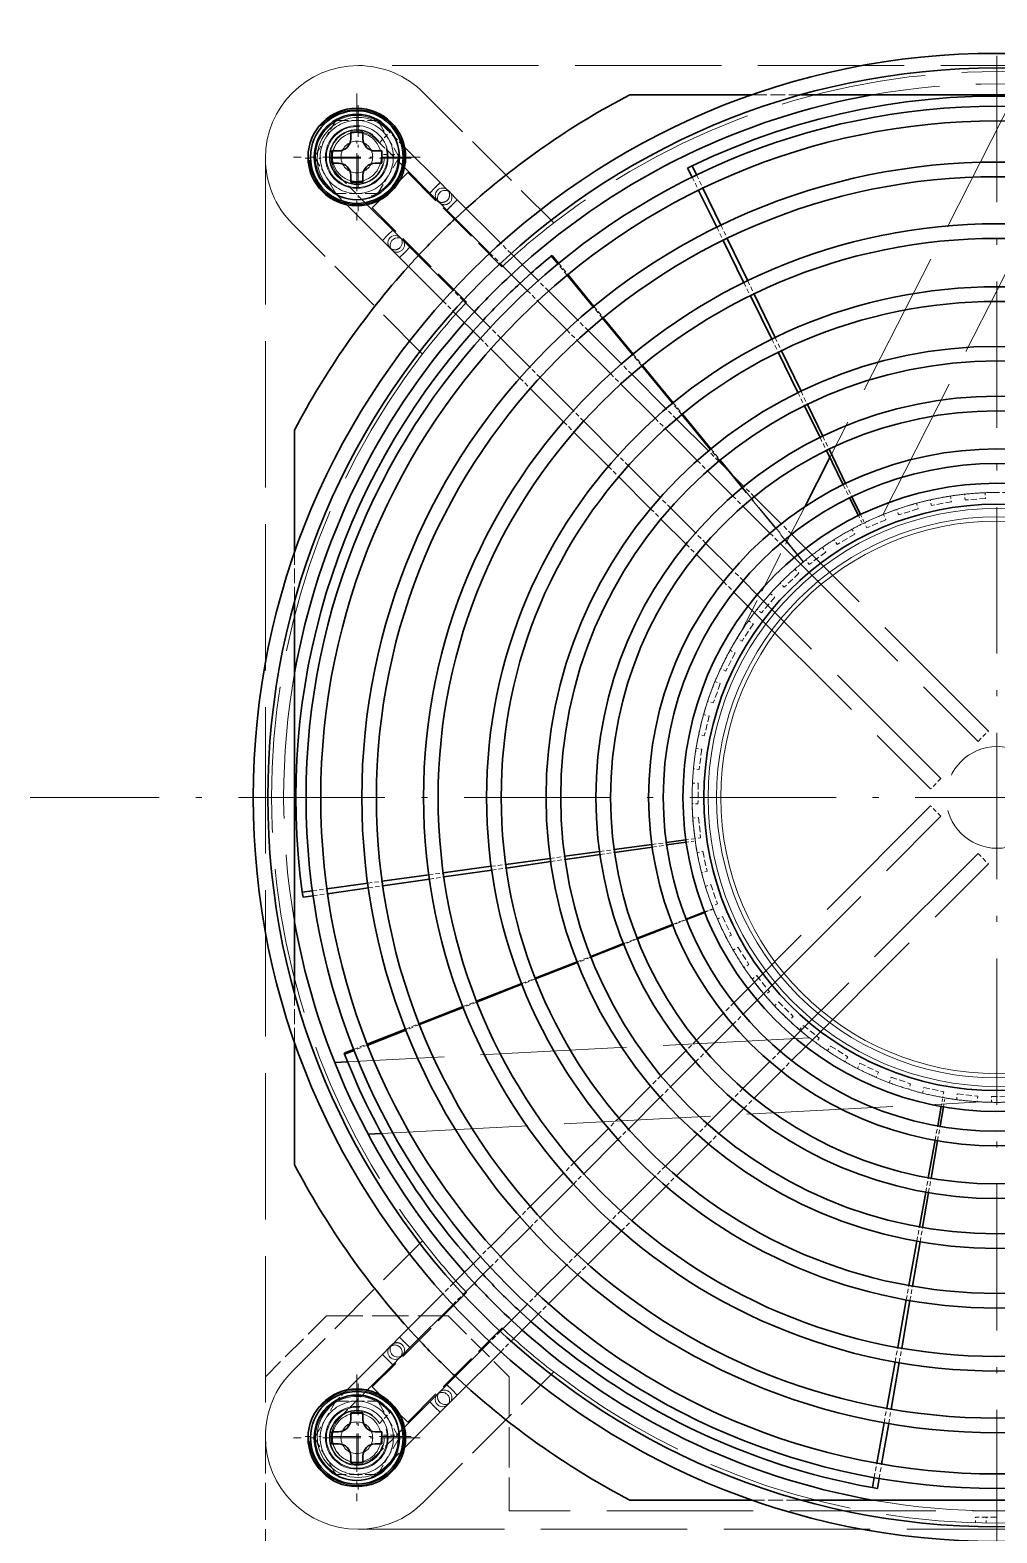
# Model space of a CAD drawing. Extents: x 23 to 587, y 4 to 413.
# Drawn here: x 102.8 to 142.4, y 178 to 239.6 of the extents above; entities that cross this region are included whole.
import ezdxf

# ---------------------------------------------------------------- set-up
doc = ezdxf.new("R2010")
doc.units = 0
doc.linetypes.add('DASHDOT', pattern=[18.5, 12, -3, 0.5, -3])
doc.linetypes.add('DASHED', pattern=[15, 12, -3])
doc.layers.get('0').update_dxf_attribs({"lineweight": 13})

# ---------------------------------------------------------------- blocks, each defined once
blk = doc.blocks.new('BLOCK345')
at = {"color": 7, "linetype": 'DASHDOT', "lineweight": 13}
for p, q in [((74.39, 232.7), (74.39, 74.1)), ((153.69, 153.4), (-4.91, 153.4))]:
    blk.add_line(p, q, dxfattribs=at)
blk = doc.blocks.new('BLOCK347')
at = {"color": 7, "linetype": 'DASHDOT', "lineweight": 13, "ltscale": 0.26}
for p, q in [((21.89, 106.1), (21.89, 95.7)), ((27.09, 100.9), (16.69, 100.9))]:
    blk.add_line(p, q, dxfattribs=at)
blk = doc.blocks.new('BLOCK349')
at = {"color": 7, "linetype": 'DASHDOT', "lineweight": 13, "ltscale": 0.26}
for p, q in [((21.89, 211.1), (21.89, 200.7)), ((27.09, 205.9), (16.69, 205.9))]:
    blk.add_line(p, q, dxfattribs=at)
blk = doc.blocks.new('BLOCK356')
at = {"color": 7, "linetype": 'DASHDOT', "lineweight": 13, "ltscale": 0.21775}
for p, q in [((21.99, 210.16), (21.99, 201.45)), ((26.35, 205.8), (17.64, 205.8))]:
    blk.add_line(p, q, dxfattribs=at)
blk = doc.blocks.new('BLOCK357')
at = {"color": 7, "linetype": 'DASHDOT', "lineweight": 13, "ltscale": 0.21775}
for p, q in [((21.99, 105.36), (21.99, 96.65)), ((26.35, 101), (17.64, 101))]:
    blk.add_line(p, q, dxfattribs=at)
blk = doc.blocks.new('BLOCK372')
at = {"color": 7, "linetype": 'DASHED', "lineweight": 13}
for p, q in [((126.79, 213.4), (21.99, 213.4)), ((75.77, 210.88), (60.68, 181.27)), ((65.03, 176.58), (82.24, 210.36)), ((14.39, 205.8), (14.39, 101)), ((73.69, 158.84), (58.71, 173.82)), ((57.77, 173.06), (72.84, 157.99)), ((53.97, 169.08), (68.95, 154.1)), ((69.8, 154.95), (54.73, 170.02)), ((68.95, 152.7), (53.97, 137.72)), ((54.73, 136.78), (69.8, 151.85)), ((72.84, 148.81), (57.77, 133.74)), ((58.71, 132.98), (73.69, 147.96)), ((59, 133.7), (21.13, 131.72)), ((23.92, 125.86), (73.11, 128.43)), ((114.39, 94.9), (34.39, 94.9)), ((21.99, 93.4), (126.79, 93.4))]:
    blk.add_line(p, q, dxfattribs=at)
at = {"color": 7, "linetype": 'DASHED', "lineweight": 13, "ltscale": 0.377304}
for p, q in [((27.36, 211.17), (38.04, 200.5)), ((27.29, 189.75), (16.62, 200.43)), ((27.29, 117.05), (16.62, 106.37)), ((27.36, 95.63), (38.04, 106.3))]:
    blk.add_line(p, q, dxfattribs=at)
at = {"color": 7, "lineweight": 35, "ltscale": 0.250989}
for p, q in [((44.27, 211), (54.31, 211)), ((16.79, 173.48), (16.79, 183.52))]:
    blk.add_line(p, q, dxfattribs=at)
at = {"color": 7, "linetype": 'DASHED', "lineweight": 13, "ltscale": 0.100244}
for p, q in [((54.31, 211), (58.32, 211)), ((16.79, 169.47), (16.79, 173.48)), ((16.79, 133.32), (16.79, 137.33)), ((58.32, 95.8), (54.31, 95.8))]:
    blk.add_line(p, q, dxfattribs=at)
at = {"color": 7, "lineweight": 35}
for p, q in [((58.32, 211), (90.46, 211)), ((16.79, 137.33), (16.79, 169.47)), ((90.46, 95.8), (58.32, 95.8))]:
    blk.add_line(p, q, dxfattribs=at)
at = {"color": 7, "linetype": 'DASHED', "lineweight": 13, "ltscale": 0.086603}
for p, q in [((18.43, 205.9), (20.16, 208.9)), ((20.16, 208.9), (23.62, 208.9)), ((23.62, 208.9), (25.35, 205.9)), ((20.16, 202.9), (18.43, 205.9)), ((25.35, 205.9), (23.62, 202.9)), ((23.62, 202.9), (20.16, 202.9)), ((18.43, 100.9), (20.16, 103.9)), ((20.16, 103.9), (23.62, 103.9)), ((23.62, 103.9), (25.35, 100.9)), ((20.16, 97.9), (18.43, 100.9)), ((25.35, 100.9), (23.62, 97.9)), ((23.62, 97.9), (20.16, 97.9))]:
    blk.add_line(p, q, dxfattribs=at)
at = {"color": 7, "lineweight": 35, "ltscale": 0.01375}
for p, q in [((21.39, 207.95), (21.39, 207.4)), ((22.39, 207.95), (22.39, 207.4)), ((20.39, 206.4), (19.84, 206.4)), ((23.94, 206.4), (23.39, 206.4)), ((20.39, 205.4), (19.84, 205.4)), ((23.94, 205.4), (23.39, 205.4)), ((21.39, 204.4), (21.39, 203.85)), ((22.39, 204.4), (22.39, 203.85)), ((21.39, 102.95), (21.39, 102.4)), ((22.39, 102.95), (22.39, 102.4)), ((20.39, 101.4), (19.84, 101.4)), ((23.94, 101.4), (23.39, 101.4)), ((20.39, 100.4), (19.84, 100.4)), ((23.94, 100.4), (23.39, 100.4)), ((21.39, 99.4), (21.39, 98.85)), ((22.39, 99.4), (22.39, 98.85))]:
    blk.add_line(p, q, dxfattribs=at)
at = {"color": 7, "lineweight": 35, "ltscale": 0.025}
for p, q in [((22.39, 207.95), (21.39, 207.95)), ((19.84, 206.4), (19.84, 205.4)), ((23.94, 206.4), (23.94, 205.4)), ((22.39, 203.85), (21.39, 203.85)), ((22.39, 102.95), (21.39, 102.95)), ((19.84, 101.4), (19.84, 100.4)), ((23.94, 101.4), (23.94, 100.4)), ((22.39, 98.85), (21.39, 98.85))]:
    blk.add_line(p, q, dxfattribs=at)
at = {"color": 7, "linetype": 'DASHED', "lineweight": 13, "ltscale": 0.080791}
for p, q in [((23.51, 207.32), (25.8, 205.04)), ((22.75, 201.99), (20.47, 204.28)), ((20.47, 102.52), (22.75, 104.81)), ((25.8, 101.76), (23.51, 99.48))]:
    blk.add_line(p, q, dxfattribs=at)
at = {"color": 7, "linetype": 'DASHED', "lineweight": 13, "ltscale": 0.030592}
for p, q in [((23.75, 207.07), (24.6, 207.96)), ((23.75, 102.07), (24.6, 102.96))]:
    blk.add_line(p, q, dxfattribs=at)
at = {"color": 7, "linetype": 'DASHED', "lineweight": 13, "ltscale": 0.051108}
for p, q in [((25.8, 206.72), (24.36, 208.17)), ((19.62, 203.43), (21.07, 201.99)), ((21.07, 104.81), (19.62, 103.37)), ((24.36, 98.63), (25.8, 100.08))]:
    blk.add_line(p, q, dxfattribs=at)
at = {"color": 7, "linetype": 'DASHED', "lineweight": 13, "ltscale": 0.030093}
for p, q in [((24.08, 206.12), (25.28, 206.12)), ((24.08, 101.12), (25.28, 101.12))]:
    blk.add_line(p, q, dxfattribs=at)
at = {"color": 7, "lineweight": 35, "ltscale": 0.103372}
for p, q in [((28.73, 203.8), (25.8, 206.72)), ((21.07, 201.99), (23.99, 199.06)), ((23.99, 107.74), (21.07, 104.81)), ((25.8, 100.08), (28.73, 103))]:
    blk.add_line(p, q, dxfattribs=at)
at = {"color": 7, "linetype": 'DASHED', "lineweight": 13, "ltscale": 0.102547}
for p, q in [((23.16, 201.73), (26.06, 204.63)), ((23.16, 105.07), (26.06, 102.17))]:
    blk.add_line(p, q, dxfattribs=at)
at = {"color": 7, "lineweight": 35, "ltscale": 0.07369}
for p, q in [((25.8, 205.04), (27.88, 202.95)), ((24.84, 199.91), (22.75, 201.99)), ((22.75, 104.81), (24.84, 106.89)), ((27.88, 103.85), (25.8, 101.76))]:
    blk.add_line(p, q, dxfattribs=at)
at = {"color": 7, "linetype": 'DASHED', "lineweight": 13, "ltscale": 0.273504}
for p, q in [((26.06, 204.63), (33.79, 196.9)), ((30.89, 194), (23.16, 201.73)), ((30.89, 112.8), (23.16, 105.07)), ((26.06, 102.17), (33.79, 109.9))]:
    blk.add_line(p, q, dxfattribs=at)
at = {"color": 7, "lineweight": 35, "ltscale": 0.010543}
for p, q in [((49.4, 205.18), (49.02, 205)), ((17.42, 145.63), (17.48, 145.21)), ((64.17, 96.82), (64.59, 96.74))]:
    blk.add_line(p, q, dxfattribs=at)
at = {"color": 7, "lineweight": 35, "ltscale": 0.020896}
for p, q in [((49.02, 205), (49.39, 204.25)), ((49.4, 205.18), (49.76, 204.43)), ((17.42, 145.63), (18.25, 145.75)), ((17.48, 145.21), (18.3, 145.33)), ((20.85, 132.44), (21.63, 132.74)), ((21.66, 132.66), (20.88, 132.35)), ((64.17, 96.82), (64.32, 97.64)), ((64.59, 96.74), (64.73, 97.57))]:
    blk.add_line(p, q, dxfattribs=at)
at = {"color": 7, "lineweight": 13, "ltscale": 0.015}
for p, q in [((27.88, 202.95), (28.3, 203.38)), ((28.3, 203.38), (28.73, 203.8)), ((29.71, 201.97), (30.13, 202.4)), ((29.28, 201.55), (29.71, 201.97)), ((24.84, 199.91), (24.41, 199.49)), ((24.41, 199.49), (23.99, 199.06)), ((26.24, 198.51), (25.82, 198.08)), ((25.82, 198.08), (25.39, 197.66)), ((25.82, 108.72), (25.39, 109.14)), ((26.24, 108.29), (25.82, 108.72)), ((24.41, 107.31), (23.99, 107.74)), ((24.84, 106.89), (24.41, 107.31)), ((29.28, 105.25), (29.71, 104.83)), ((29.71, 104.83), (30.13, 104.4)), ((27.88, 103.85), (28.3, 103.42)), ((28.3, 103.42), (28.73, 103))]:
    blk.add_line(p, q, dxfattribs=at)
at = {"color": 7, "linetype": 'DASHED', "lineweight": 13, "ltscale": 0.015}
for p, q in [((27.88, 202.95), (28.3, 203.38)), ((28.3, 203.38), (28.73, 203.8)), ((29.71, 201.97), (30.13, 202.4)), ((29.28, 201.55), (29.71, 201.97)), ((24.84, 199.91), (24.41, 199.49)), ((24.41, 199.49), (23.99, 199.06)), ((26.24, 198.51), (25.82, 198.08)), ((25.82, 198.08), (25.39, 197.66)), ((25.82, 108.72), (25.39, 109.14)), ((26.24, 108.29), (25.82, 108.72)), ((24.41, 107.31), (23.99, 107.74)), ((24.84, 106.89), (24.41, 107.31)), ((29.28, 105.25), (29.71, 104.83)), ((29.71, 104.83), (30.13, 104.4)), ((27.88, 103.85), (28.3, 103.42)), ((28.3, 103.42), (28.73, 103))]:
    blk.add_line(p, q, dxfattribs=at)
at = {"color": 7, "lineweight": 35, "ltscale": 0.021505}
for p, q in [((28.73, 203.8), (29.34, 203.19)), ((28.67, 202.16), (29.28, 201.55)), ((25.45, 199.3), (24.84, 199.91)), ((25.39, 197.66), (24.78, 198.27))]:
    blk.add_line(p, q, dxfattribs=at)
at = {"color": 7, "linetype": 'DASHED', "lineweight": 13, "ltscale": 0.03}
for p, q in [((49.39, 204.25), (49.92, 203.17)), ((49.76, 204.43), (50.28, 203.35)), ((51.41, 200.14), (51.94, 199.06)), ((51.75, 200.31), (52.27, 199.23)), ((39.13, 196.21), (38.37, 197.14)), ((38.44, 197.2), (39.2, 196.27)), ((53.64, 195.6), (54.17, 194.53)), ((53.95, 195.75), (54.47, 194.67)), ((42.04, 192.68), (41.28, 193.61)), ((41.34, 193.66), (42.1, 192.73)), ((56.19, 191.1), (56.72, 190.02)), ((44.55, 189.75), (45.31, 188.82)), ((55.92, 190.97), (56.45, 189.89)), ((45.26, 188.78), (44.49, 189.7)), ((58.07, 186.59), (58.6, 185.51)), ((58.32, 186.7), (58.84, 185.62)), ((48.54, 184.79), (47.78, 185.71)), ((47.83, 185.76), (48.59, 184.83)), ((59.88, 182.91), (60.41, 181.83)), ((60.1, 183.02), (60.62, 181.94)), ((51.64, 181.02), (50.88, 181.95)), ((50.93, 181.98), (51.69, 181.06)), ((61.79, 179.03), (62.31, 177.96)), ((61.97, 179.13), (62.5, 178.05)), ((72.84, 157.99), (73.69, 158.84)), ((69.8, 154.95), (68.95, 154.1)), ((69.8, 151.85), (68.95, 152.7)), ((41.81, 148.96), (42.99, 149.12)), ((46.09, 149.54), (47.28, 149.7)), ((46.12, 149.33), (47.3, 149.5)), ((32.91, 147.75), (34.1, 147.91)), ((37.75, 148.4), (38.94, 148.57)), ((37.79, 148.14), (38.97, 148.31)), ((41.84, 148.72), (43.03, 148.89)), ((72.84, 148.81), (73.69, 147.96)), ((27.79, 147.05), (28.98, 147.21)), ((27.84, 146.71), (29.03, 146.88)), ((32.95, 147.44), (34.14, 147.61)), ((18.25, 145.75), (19.43, 145.91)), ((18.3, 145.33), (19.49, 145.5)), ((22.78, 146.36), (23.97, 146.53)), ((22.84, 145.99), (24.02, 146.16)), ((47.79, 142.99), (48.91, 143.42)), ((48.92, 143.38), (47.81, 142.94)), ((43.77, 141.41), (44.89, 141.85)), ((44.9, 141.8), (43.79, 141.36)), ((39.96, 139.92), (41.07, 140.36)), ((41.09, 140.3), (39.98, 139.86)), ((35.41, 138.14), (36.53, 138.58)), ((36.55, 138.52), (35.43, 138.08)), ((30.6, 136.25), (31.71, 136.69)), ((31.74, 136.62), (30.62, 136.18)), ((25.89, 134.41), (27.01, 134.85)), ((27.04, 134.77), (25.92, 134.33)), ((21.63, 132.74), (22.74, 133.18)), ((22.78, 133.1), (21.66, 132.66)), ((69.31, 125.29), (69.53, 126.47)), ((69.52, 125.25), (69.72, 126.44)), ((68.55, 121.04), (68.76, 122.22)), ((68.78, 121), (68.99, 122.18)), ((67.82, 117.01), (68.03, 118.19)), ((68.09, 116.96), (68.29, 118.14)), ((66.95, 112.2), (67.16, 113.39)), ((67.25, 112.15), (67.46, 113.33)), ((66.03, 107.12), (66.25, 108.3)), ((66.37, 107.06), (66.58, 108.24)), ((65.13, 102.14), (65.35, 103.32)), ((65.51, 102.08), (65.71, 103.26)), ((64.32, 97.64), (64.53, 98.82)), ((64.73, 97.57), (64.93, 98.75))]:
    blk.add_line(p, q, dxfattribs=at)
at = {"color": 7, "lineweight": 35, "ltscale": 0.08447}
for p, q in [((50.28, 203.35), (51.75, 200.31)), ((49.92, 203.17), (51.41, 200.14)), ((41.28, 193.61), (39.13, 196.21)), ((39.2, 196.27), (41.34, 193.66)), ((19.43, 145.91), (22.78, 146.36)), ((19.49, 145.5), (22.84, 145.99)), ((22.74, 133.18), (25.89, 134.41)), ((25.92, 134.33), (22.78, 133.1)), ((64.53, 98.82), (65.13, 102.14)), ((64.93, 98.75), (65.51, 102.08))]:
    blk.add_line(p, q, dxfattribs=at)
at = {"color": 7, "lineweight": 35, "ltscale": 0.021503}
for p, q in [((27.88, 202.95), (28.49, 202.34)), ((29.52, 203.01), (30.13, 202.4)), ((24.6, 198.45), (23.99, 199.06)), ((26.24, 198.51), (25.63, 199.12))]:
    blk.add_line(p, q, dxfattribs=at)
at = {"color": 7, "lineweight": 35, "ltscale": 0.006564}
for p, q in [((28.49, 202.34), (28.67, 202.16)), ((29.34, 203.19), (29.52, 203.01)), ((24.78, 198.27), (24.6, 198.45)), ((25.63, 199.12), (25.45, 199.3)), ((24.6, 108.35), (24.78, 108.53)), ((25.45, 107.5), (25.63, 107.68)), ((28.67, 104.64), (28.49, 104.46)), ((29.52, 103.79), (29.34, 103.61))]:
    blk.add_line(p, q, dxfattribs=at)
at = {"color": 7, "lineweight": 35, "ltscale": 0.125868}
for p, q in [((33.69, 198.84), (30.13, 202.4)), ((25.39, 197.66), (28.95, 194.1))]:
    blk.add_line(p, q, dxfattribs=at)
at = {"color": 7, "lineweight": 35, "ltscale": 0.124515}
for p, q in [((29.28, 201.55), (32.8, 198.03)), ((29.76, 194.99), (26.24, 198.51)), ((26.24, 108.29), (29.76, 111.81)), ((32.8, 108.77), (29.28, 105.25))]:
    blk.add_line(p, q, dxfattribs=at)
at = {"color": 7, "linetype": 'DASHED', "lineweight": 13, "ltscale": 0.030046}
for p, q in [((34.54, 197.99), (33.69, 198.84)), ((28.95, 194.1), (29.8, 193.25)), ((29.8, 113.55), (28.95, 112.7)), ((33.69, 107.96), (34.54, 108.81))]:
    blk.add_line(p, q, dxfattribs=at)
at = {"color": 7, "lineweight": 35, "ltscale": 0.096389}
for p, q in [((51.94, 199.06), (53.64, 195.6)), ((52.27, 199.23), (53.95, 195.75))]:
    blk.add_line(p, q, dxfattribs=at)
at = {"color": 7, "linetype": 'DASHED', "lineweight": 13, "ltscale": 0.030019}
for p, q in [((32.8, 198.03), (33.65, 197.18)), ((30.61, 194.14), (29.76, 194.99)), ((29.76, 111.81), (30.61, 112.66)), ((33.65, 109.62), (32.8, 108.77))]:
    blk.add_line(p, q, dxfattribs=at)
at = {"color": 7, "lineweight": 35, "ltscale": 0.078449}
for p, q in [((33.65, 197.18), (35.87, 194.96)), ((32.83, 191.92), (30.61, 194.14)), ((30.61, 112.66), (32.83, 114.88)), ((35.87, 111.84), (33.65, 109.62))]:
    blk.add_line(p, q, dxfattribs=at)
at = {"color": 7, "lineweight": 35, "ltscale": 0.078526}
for p, q in [((36.76, 195.77), (34.54, 197.99)), ((29.8, 193.25), (32.02, 191.03)), ((32.02, 115.77), (29.8, 113.55)), ((34.54, 108.81), (36.76, 111.03))]:
    blk.add_line(p, q, dxfattribs=at)
at = {"color": 7, "lineweight": 35, "ltscale": 0.002277}
for p, q in [((37.91, 197.84), (37.84, 197.79)), ((20.85, 132.44), (20.88, 132.35))]:
    blk.add_line(p, q, dxfattribs=at)
at = {"color": 7, "lineweight": 35, "ltscale": 0.020895}
for p, q in [((38.37, 197.14), (37.84, 197.79)), ((37.91, 197.84), (38.44, 197.2))]:
    blk.add_line(p, q, dxfattribs=at)
at = {"color": 7, "linetype": 'DASHED', "lineweight": 13, "ltscale": 0.030022}
for p, q in [((35.87, 194.96), (36.72, 194.11)), ((33.68, 191.07), (32.83, 191.92)), ((32.83, 114.88), (33.68, 115.73)), ((36.72, 112.69), (35.87, 111.84))]:
    blk.add_line(p, q, dxfattribs=at)
at = {"color": 7, "linetype": 'DASHED', "lineweight": 13, "ltscale": 0.030054}
for p, q in [((37.61, 194.92), (36.76, 195.77)), ((32.02, 191.03), (32.87, 190.18)), ((32.87, 116.62), (32.02, 115.77)), ((36.76, 111.03), (37.61, 111.88))]:
    blk.add_line(p, q, dxfattribs=at)
at = {"color": 7, "lineweight": 35, "ltscale": 0.084635}
for p, q in [((40.01, 192.52), (37.61, 194.92)), ((32.87, 190.18), (35.27, 187.78)), ((35.27, 119.02), (32.87, 116.62)), ((37.61, 111.88), (40.01, 114.28))]:
    blk.add_line(p, q, dxfattribs=at)
at = {"color": 7, "lineweight": 35, "ltscale": 0.099193}
for p, q in [((54.47, 194.67), (56.19, 191.1)), ((54.17, 194.53), (55.92, 190.97)), ((47.78, 185.71), (45.26, 188.78)), ((45.31, 188.82), (47.83, 185.76)), ((28.98, 147.21), (32.91, 147.75)), ((29.03, 146.88), (32.95, 147.44)), ((31.71, 136.69), (35.41, 138.14)), ((35.43, 138.08), (31.74, 136.62)), ((66.25, 108.3), (66.95, 112.2)), ((66.58, 108.24), (67.25, 112.15))]:
    blk.add_line(p, q, dxfattribs=at)
at = {"color": 7, "lineweight": 35, "ltscale": 0.084538}
for p, q in [((36.72, 194.11), (39.11, 191.72)), ((36.07, 188.68), (33.68, 191.07)), ((33.68, 115.73), (36.07, 118.12)), ((39.11, 115.08), (36.72, 112.69))]:
    blk.add_line(p, q, dxfattribs=at)
at = {"color": 7, "linetype": 'DASHED', "lineweight": 13, "ltscale": 0.030064}
for p, q in [((40.86, 191.67), (40.01, 192.52)), ((35.27, 187.78), (36.12, 186.93)), ((36.12, 119.87), (35.27, 119.02)), ((40.01, 114.28), (40.86, 115.13))]:
    blk.add_line(p, q, dxfattribs=at)
at = {"color": 7, "lineweight": 35, "ltscale": 0.09639}
for p, q in [((44.49, 189.7), (42.04, 192.68)), ((42.1, 192.73), (44.55, 189.75)), ((23.97, 146.53), (27.79, 147.05)), ((24.02, 146.16), (27.84, 146.71)), ((27.01, 134.85), (30.6, 136.25)), ((30.62, 136.18), (27.04, 134.77)), ((65.35, 103.32), (66.03, 107.12)), ((65.71, 103.26), (66.37, 107.06))]:
    blk.add_line(p, q, dxfattribs=at)
at = {"color": 7, "linetype": 'DASHED', "lineweight": 13, "ltscale": 0.030026}
for p, q in [((39.11, 191.72), (39.96, 190.87)), ((36.92, 187.83), (36.07, 188.68)), ((36.07, 118.12), (36.92, 118.97)), ((39.96, 115.93), (39.11, 115.08))]:
    blk.add_line(p, q, dxfattribs=at)
at = {"color": 7, "lineweight": 35, "ltscale": 0.096616}
for p, q in [((43.59, 188.94), (40.86, 191.67)), ((36.12, 186.93), (38.85, 184.2)), ((38.85, 122.6), (36.12, 119.87)), ((40.86, 115.13), (43.59, 117.86))]:
    blk.add_line(p, q, dxfattribs=at)
at = {"color": 7, "lineweight": 35, "ltscale": 0.096483}
for p, q in [((39.96, 190.87), (42.69, 188.14)), ((39.65, 185.1), (36.92, 187.83)), ((36.92, 118.97), (39.65, 121.7)), ((42.69, 118.66), (39.96, 115.93))]:
    blk.add_line(p, q, dxfattribs=at)
at = {"color": 7, "lineweight": 35, "ltscale": 0.092058}
for p, q in [((56.45, 189.89), (58.07, 186.59)), ((56.72, 190.02), (58.32, 186.7)), ((48.59, 184.83), (50.93, 181.98)), ((50.88, 181.95), (48.54, 184.79)), ((34.1, 147.91), (37.75, 148.4)), ((34.14, 147.61), (37.79, 148.14)), ((36.53, 138.58), (39.96, 139.92)), ((39.98, 139.86), (36.55, 138.52)), ((67.16, 113.39), (67.82, 117.01)), ((67.46, 113.33), (68.09, 116.96))]:
    blk.add_line(p, q, dxfattribs=at)
at = {"color": 7, "linetype": 'DASHED', "lineweight": 13, "ltscale": 0.030078}
for p, q in [((44.44, 188.09), (43.59, 188.94)), ((38.85, 184.2), (39.7, 183.35)), ((39.7, 123.45), (38.85, 122.6)), ((43.59, 117.86), (44.44, 118.71))]:
    blk.add_line(p, q, dxfattribs=at)
at = {"color": 7, "linetype": 'DASHED', "lineweight": 13, "ltscale": 0.030032}
for p, q in [((42.69, 188.14), (43.54, 187.29)), ((40.5, 184.25), (39.65, 185.1)), ((39.65, 121.7), (40.5, 122.55)), ((43.54, 119.51), (42.69, 118.66))]:
    blk.add_line(p, q, dxfattribs=at)
at = {"color": 7, "lineweight": 35, "ltscale": 0.099313}
for p, q in [((43.54, 187.29), (46.35, 184.48)), ((43.31, 181.44), (40.5, 184.25)), ((40.5, 122.55), (43.31, 125.36)), ((46.35, 122.32), (43.54, 119.51))]:
    blk.add_line(p, q, dxfattribs=at)
at = {"color": 7, "lineweight": 35, "ltscale": 0.099485}
for p, q in [((47.25, 185.27), (44.44, 188.09)), ((39.7, 183.35), (42.52, 180.54)), ((42.52, 126.26), (39.7, 123.45)), ((44.44, 118.71), (47.25, 121.53))]:
    blk.add_line(p, q, dxfattribs=at)
at = {"color": 7, "linetype": 'DASHED', "lineweight": 13, "ltscale": 0.030099}
for p, q in [((48.1, 184.42), (47.25, 185.27)), ((42.52, 180.54), (43.37, 179.69)), ((43.37, 127.11), (42.52, 126.26)), ((47.25, 121.53), (48.1, 122.38))]:
    blk.add_line(p, q, dxfattribs=at)
at = {"color": 7, "lineweight": 35, "ltscale": 0.072355}
for p, q in [((58.6, 185.51), (59.88, 182.91)), ((58.84, 185.62), (60.1, 183.02)), ((38.94, 148.57), (41.81, 148.96)), ((38.97, 148.31), (41.84, 148.72)), ((41.07, 140.36), (43.77, 141.41)), ((43.79, 141.36), (41.09, 140.3)), ((68.03, 118.19), (68.55, 121.04)), ((68.29, 118.14), (68.78, 121))]:
    blk.add_line(p, q, dxfattribs=at)
at = {"color": 7, "linetype": 'DASHED', "lineweight": 13, "ltscale": 0.030041}
for p, q in [((46.35, 184.48), (47.2, 183.63)), ((44.16, 180.59), (43.31, 181.44)), ((43.31, 125.36), (44.16, 126.21)), ((47.2, 123.17), (46.35, 122.32))]:
    blk.add_line(p, q, dxfattribs=at)
at = {"color": 7, "lineweight": 35, "ltscale": 0.0922}
for p, q in [((47.2, 183.63), (49.81, 181.02)), ((46.77, 177.98), (44.16, 180.59)), ((44.16, 126.21), (46.77, 128.82)), ((49.81, 125.78), (47.2, 123.17))]:
    blk.add_line(p, q, dxfattribs=at)
at = {"color": 7, "lineweight": 35, "ltscale": 0.092404}
for p, q in [((50.72, 181.81), (48.1, 184.42)), ((43.37, 179.69), (45.98, 177.07)), ((45.98, 129.73), (43.37, 127.11)), ((48.1, 122.38), (50.72, 124.99))]:
    blk.add_line(p, q, dxfattribs=at)
at = {"color": 7, "linetype": 'DASHED', "lineweight": 13, "ltscale": 0.030128}
for p, q in [((51.57, 180.96), (50.72, 181.81)), ((45.98, 177.07), (46.83, 176.22)), ((46.83, 130.58), (45.98, 129.73)), ((50.72, 124.99), (51.57, 125.84))]:
    blk.add_line(p, q, dxfattribs=at)
at = {"color": 7, "lineweight": 35, "ltscale": 0.113808}
blk.add_line((60.68, 181.27), (58.62, 177.22), dxfattribs=at)
at = {"color": 7, "lineweight": 35, "ltscale": 0.078001}
for p, q in [((60.41, 181.83), (61.79, 179.03)), ((60.62, 181.94), (61.97, 179.13)), ((42.99, 149.12), (46.09, 149.54)), ((43.03, 148.89), (46.12, 149.33)), ((44.89, 141.85), (47.79, 142.99)), ((47.81, 142.94), (44.9, 141.8)), ((68.76, 122.22), (69.31, 125.29)), ((68.99, 122.18), (69.52, 125.25))]:
    blk.add_line(p, q, dxfattribs=at)
at = {"color": 7, "linetype": 'DASHED', "lineweight": 13, "ltscale": 0.030053}
for p, q in [((49.81, 181.02), (50.66, 180.17)), ((47.62, 177.13), (46.77, 177.98)), ((46.77, 128.82), (47.62, 129.67)), ((50.66, 126.63), (49.81, 125.78))]:
    blk.add_line(p, q, dxfattribs=at)
at = {"color": 7, "lineweight": 35, "ltscale": 0.072497}
for p, q in [((50.66, 180.17), (52.71, 178.12)), ((49.67, 175.08), (47.62, 177.13)), ((47.62, 129.67), (49.67, 131.72)), ((52.71, 128.68), (50.66, 126.63))]:
    blk.add_line(p, q, dxfattribs=at)
at = {"color": 7, "lineweight": 35, "ltscale": 0.072702}
for p, q in [((53.63, 178.9), (51.57, 180.96)), ((46.83, 176.22), (48.89, 174.16)), ((48.89, 132.64), (46.83, 130.58)), ((51.57, 125.84), (53.63, 127.9))]:
    blk.add_line(p, q, dxfattribs=at)
at = {"color": 7, "lineweight": 35, "ltscale": 0.024928}
blk.add_line((52.28, 180.25), (51.64, 181.02), dxfattribs=at)
at = {"color": 7, "lineweight": 35, "ltscale": 0.03893}
blk.add_line((51.69, 181.06), (52.68, 179.85), dxfattribs=at)
at = {"color": 7, "linetype": 'DASHED', "lineweight": 13, "ltscale": 0.244566}
blk.add_line((58.5, 172.7), (52.28, 180.25), dxfattribs=at)
at = {"color": 7, "linetype": 'DASHED', "lineweight": 13, "ltscale": 0.230564}
blk.add_line((52.68, 179.85), (58.53, 172.72), dxfattribs=at)
at = {"color": 7, "linetype": 'DASHED', "lineweight": 13, "ltscale": 0.030163}
for p, q in [((54.48, 178.05), (53.63, 178.9)), ((48.89, 174.16), (49.74, 173.31)), ((49.74, 133.49), (48.89, 132.64)), ((53.63, 127.9), (54.48, 128.75))]:
    blk.add_line(p, q, dxfattribs=at)
at = {"color": 7, "linetype": 'DASHED', "lineweight": 13, "ltscale": 0.030067}
for p, q in [((52.71, 178.12), (53.56, 177.27)), ((50.52, 174.23), (49.67, 175.08)), ((49.67, 131.72), (50.52, 132.57)), ((53.56, 129.53), (52.71, 128.68))]:
    blk.add_line(p, q, dxfattribs=at)
at = {"color": 7, "lineweight": 35, "ltscale": 0.078489}
for p, q in [((56.7, 175.83), (54.48, 178.05)), ((49.74, 173.31), (51.96, 171.09)), ((51.96, 135.71), (49.74, 133.49)), ((54.48, 128.75), (56.7, 130.97))]:
    blk.add_line(p, q, dxfattribs=at)
at = {"color": 7, "lineweight": 35, "ltscale": 0.040387}
for p, q in [((62.31, 177.96), (63.03, 176.51)), ((62.5, 178.05), (63.2, 176.59)), ((47.28, 149.7), (48.88, 149.92)), ((47.3, 149.5), (48.9, 149.73)), ((48.91, 143.42), (50.41, 144.01)), ((50.43, 143.97), (48.92, 143.38)), ((69.53, 126.47), (69.81, 128.06)), ((69.72, 126.44), (70, 128.03))]:
    blk.add_line(p, q, dxfattribs=at)
at = {"color": 7, "linetype": 'DASHED', "lineweight": 13, "ltscale": 0.011774}
for p, q in [((67.78, 177.51), (67.92, 177.06)), ((69.01, 177.33), (68.92, 177.8)), ((70.58, 178.11), (70.66, 177.64)), ((71.78, 177.79), (71.74, 178.26)), ((73.42, 178.38), (73.45, 177.91)), ((65.08, 176.6), (65.27, 176.17)), ((66.32, 176.56), (66.18, 177.01)), ((62.49, 175.39), (62.73, 174.98)), ((63.73, 175.49), (63.54, 175.92)), ((60.07, 173.89), (60.35, 173.51)), ((61.28, 174.13), (61.04, 174.54)), ((59, 172.5), (58.72, 172.88)), ((57.82, 172.12), (58.15, 171.78)), ((55.8, 170.11), (56.16, 169.81)), ((56.93, 170.63), (56.6, 170.97)), ((55.08, 168.52), (54.72, 168.83)), ((54.01, 167.88), (54.41, 167.62)), ((53.48, 166.22), (53.09, 166.48)), ((52.5, 165.47), (52.91, 165.25)), ((52.15, 163.76), (51.73, 163.97)), ((51.26, 162.89), (51.7, 162.73)), ((50.33, 160.19), (50.79, 160.08)), ((51.12, 161.15), (50.68, 161.32)), ((50.39, 158.45), (49.93, 158.56)), ((49.71, 157.41), (50.18, 157.35)), ((49.97, 155.68), (49.5, 155.74)), ((49.42, 154.57), (49.89, 154.56)), ((49.87, 152.88), (49.4, 152.89)), ((49.45, 151.71), (49.92, 151.76)), ((50.09, 150.09), (49.62, 150.04)), ((49.8, 148.88), (50.26, 148.98)), ((50.62, 147.34), (50.16, 147.24)), ((50.48, 146.11), (50.92, 146.26)), ((51.47, 144.67), (51.02, 144.52)), ((51.46, 143.43), (51.89, 143.63)), ((52.61, 142.11), (52.19, 141.91)), ((52.75, 140.88), (53.15, 141.13)), ((54.04, 139.71), (53.64, 139.46)), ((54.32, 138.5), (54.69, 138.79)), ((55.73, 137.48), (55.36, 137.18)), ((56.15, 136.31), (56.48, 136.64)), ((57.67, 135.45), (57.34, 135.12)), ((58.22, 134.34), (58.51, 134.71)), ((59.82, 133.66), (59.53, 133.29)), ((60.49, 132.62), (60.74, 133.02)), ((62.17, 132.13), (61.92, 131.73)), ((62.95, 131.17), (63.15, 131.6)), ((64.67, 130.88), (64.47, 130.45)), ((65.56, 130.01), (65.71, 130.46)), ((67.3, 129.92), (67.15, 129.47)), ((68.29, 129.16), (68.39, 129.62)), ((70.03, 129.26), (69.93, 128.8)), ((71.09, 128.62), (71.14, 129.09)), ((72.81, 128.92), (72.76, 128.45)), ((73.94, 128.4), (73.93, 128.88))]:
    blk.add_line(p, q, dxfattribs=at)
at = {"color": 7, "linetype": 'DASHED', "lineweight": 13, "ltscale": 0.042008}
for p, q in [((70.66, 177.64), (69.01, 177.33)), ((73.45, 177.91), (71.78, 177.79)), ((67.92, 177.06), (66.32, 176.56)), ((62.73, 174.98), (61.28, 174.13)), ((65.27, 176.17), (63.73, 175.49)), ((60.35, 173.51), (59, 172.5)), ((58.15, 171.78), (56.93, 170.63)), ((56.16, 169.81), (55.08, 168.52)), ((54.41, 167.62), (53.48, 166.22)), ((52.91, 165.25), (52.15, 163.76)), ((51.7, 162.73), (51.12, 161.15)), ((50.79, 160.08), (50.39, 158.45)), ((50.18, 157.35), (49.97, 155.68)), ((49.89, 154.56), (49.87, 152.88)), ((49.92, 151.76), (50.09, 150.09)), ((50.26, 148.98), (50.62, 147.34)), ((50.92, 146.26), (51.47, 144.67)), ((51.89, 143.63), (52.61, 142.11)), ((53.15, 141.13), (54.04, 139.71)), ((54.69, 138.79), (55.73, 137.48)), ((56.48, 136.64), (57.67, 135.45)), ((58.51, 134.71), (59.82, 133.66)), ((60.74, 133.02), (62.17, 132.13)), ((63.15, 131.6), (64.67, 130.88)), ((65.71, 130.46), (67.3, 129.92)), ((68.39, 129.62), (70.03, 129.26)), ((71.14, 129.09), (72.81, 128.92)), ((73.93, 128.88), (75.61, 128.9))]:
    blk.add_line(p, q, dxfattribs=at)
at = {"color": 7, "linetype": 'DASHED', "lineweight": 13, "ltscale": 0.286765}
blk.add_line((58.62, 177.22), (53.41, 167), dxfattribs=at)
at = {"color": 7, "lineweight": 35, "ltscale": 0.078201}
for p, q in [((53.56, 177.27), (55.77, 175.06)), ((52.73, 172.02), (50.52, 174.23)), ((50.52, 132.57), (52.73, 134.78)), ((55.77, 131.74), (53.56, 129.53))]:
    blk.add_line(p, q, dxfattribs=at)
at = {"color": 7, "linetype": 'DASHED', "lineweight": 13, "ltscale": 0.01875}
for p, q in [((63.03, 176.51), (63.36, 175.83)), ((63.2, 176.59), (63.52, 175.91)), ((48.88, 149.92), (49.62, 150.02)), ((48.9, 149.73), (49.64, 149.84)), ((50.41, 144.01), (51.11, 144.29)), ((51.13, 144.25), (50.43, 143.97)), ((69.81, 128.06), (69.95, 128.8)), ((70, 128.03), (70.13, 128.77))]:
    blk.add_line(p, q, dxfattribs=at)
at = {"color": 7, "linetype": 'DASHED', "lineweight": 13, "ltscale": 0.030089}
for p, q in [((55.77, 175.06), (56.62, 174.21)), ((53.58, 171.17), (52.73, 172.02)), ((52.73, 134.78), (53.58, 135.63)), ((56.62, 132.59), (55.77, 131.74))]:
    blk.add_line(p, q, dxfattribs=at)
at = {"color": 7, "linetype": 'DASHED', "lineweight": 13, "ltscale": 0.030218}
for p, q in [((57.55, 174.97), (56.7, 175.83)), ((51.96, 171.09), (52.82, 170.24)), ((52.82, 136.56), (51.96, 135.71)), ((56.7, 130.97), (57.55, 131.83))]:
    blk.add_line(p, q, dxfattribs=at)
at = {"color": 7, "lineweight": 35, "ltscale": 0.040712}
for p, q in [((58.71, 173.82), (57.55, 174.97)), ((52.82, 170.24), (53.97, 169.08)), ((53.97, 137.72), (52.82, 136.56)), ((57.55, 131.83), (58.71, 132.98))]:
    blk.add_line(p, q, dxfattribs=at)
at = {"color": 7, "lineweight": 35, "ltscale": 0.04052}
for p, q in [((56.62, 174.21), (57.77, 173.06)), ((54.73, 170.02), (53.58, 171.17)), ((53.58, 135.63), (54.73, 136.78)), ((57.77, 133.74), (56.62, 132.59))]:
    blk.add_line(p, q, dxfattribs=at)
at = {"color": 7, "lineweight": 35, "ltscale": 0.25099}
for p, q in [((16.79, 123.28), (16.79, 133.32)), ((54.31, 95.8), (44.27, 95.8))]:
    blk.add_line(p, q, dxfattribs=at)
at = {"color": 7, "lineweight": 35, "ltscale": 0.026437}
blk.add_line((21.13, 131.72), (20.08, 131.66), dxfattribs=at)
at = {"color": 7, "lineweight": 35, "ltscale": 0.027671}
blk.add_line((22.81, 125.8), (23.92, 125.86), dxfattribs=at)
at = {"color": 7, "lineweight": 35, "ltscale": 0.125869}
for p, q in [((28.95, 112.7), (25.39, 109.14)), ((30.13, 104.4), (33.69, 107.96))]:
    blk.add_line(p, q, dxfattribs=at)
at = {"color": 7, "linetype": 'DASHED', "lineweight": 13, "ltscale": 0.176777}
for p, q in [((19.39, 110.9), (14.39, 105.9)), ((29.39, 110.9), (34.39, 105.9))]:
    blk.add_line(p, q, dxfattribs=at)
at = {"color": 7, "linetype": 'DASHED', "lineweight": 13, "ltscale": 0.25}
blk.add_line((19.39, 110.9), (29.39, 110.9), dxfattribs=at)
at = {"color": 7, "lineweight": 35, "ltscale": 0.021507}
for p, q in [((24.78, 108.53), (25.39, 109.14)), ((24.84, 106.89), (25.45, 107.5)), ((29.28, 105.25), (28.67, 104.64)), ((29.34, 103.61), (28.73, 103))]:
    blk.add_line(p, q, dxfattribs=at)
at = {"color": 7, "lineweight": 35, "ltscale": 0.0215}
for p, q in [((23.99, 107.74), (24.6, 108.35)), ((25.63, 107.68), (26.24, 108.29)), ((28.49, 104.46), (27.88, 103.85)), ((30.13, 104.4), (29.52, 103.79))]:
    blk.add_line(p, q, dxfattribs=at)
at = {"color": 7, "linetype": 'DASHED', "lineweight": 13, "ltscale": 0.275}
blk.add_line((34.39, 105.9), (34.39, 94.9), dxfattribs=at)
at = {"color": 7, "linetype": 'DASHED', "lineweight": 13, "ltscale": 0.252269}
blk.add_line((14.39, 100.99), (14.39, 90.9), dxfattribs=at)
at = {"color": 7, "linetype": 'DASHED', "lineweight": 13, "ltscale": 0.011856}
blk.add_line((72.64, 93.93), (72.64, 94.4), dxfattribs=at)
at = {"color": 7, "linetype": 'DASHED', "lineweight": 13, "ltscale": 0.043763}
blk.add_line((74.39, 94.4), (72.64, 94.4), dxfattribs=at)
at = {"color": 7, "linetype": 'DASHED', "lineweight": 13, "ltscale": 0.012337}
blk.add_line((73.51, 93.91), (73.51, 94.4), dxfattribs=at)
at = {"color": 7, "lineweight": 35}
for centre, radius in [((74.39, 153.4), 61), ((74.39, 153.4), 59.8), ((74.39, 153.4), 56.66), ((21.89, 205.9), 4), ((21.89, 205.9), 3.8), ((21.89, 205.9), 3.5), ((74.39, 153.4), 55.46), ((74.39, 153.4), 52.09), ((74.39, 153.4), 50.89), ((74.39, 153.4), 47.03), ((74.39, 153.4), 45.83), ((74.39, 153.4), 41.86), ((74.39, 153.4), 40.66), ((74.39, 153.4), 36.98), ((74.39, 153.4), 35.78), ((74.39, 153.4), 32.89), ((74.39, 153.4), 31.69), ((74.39, 153.4), 28.57), ((74.39, 153.4), 27.37), ((74.39, 153.4), 25.75), ((74.39, 153.4), 24.04), ((21.89, 100.9), 4), ((21.89, 100.9), 3.8), ((21.89, 100.9), 3.5)]:
    blk.add_circle(centre, radius, dxfattribs=at)
at = {"color": 7, "linetype": 'DASHED', "lineweight": 13}
for centre, radius in [((21.89, 205.9), 3.9), ((21.89, 205.9), 2.5), ((21.89, 205.9), 2.25), ((21.89, 205.9), 2.25), ((21.89, 205.9), 2), ((21.89, 205.9), 2), ((21.89, 205.9), 1.3), ((74.39, 153.4), 4.17), ((21.89, 100.9), 3.9), ((21.89, 100.9), 2.5), ((21.89, 100.9), 2.25), ((21.89, 100.9), 2.25), ((21.89, 100.9), 2), ((21.89, 100.9), 2), ((21.89, 100.9), 1.3)]:
    blk.add_circle(centre, radius, dxfattribs=at)
at = {"color": 7, "lineweight": 13}
for centre, radius in [((21.89, 205.9), 2.57), ((74.39, 153.4), 23.69), ((74.39, 153.4), 23), ((74.39, 153.4), 22.65), ((21.89, 100.9), 2.57)]:
    blk.add_circle(centre, radius, dxfattribs=at)
at = {"color": 7, "linetype": 'DASHED', "lineweight": 13}
for centre, radius, start, end in [((21.99, 205.8), 7.6, 90, 180), ((21.99, 205.8), 7.6, 45, 90), ((74.39, 153.4), 59.5, 52.3385, 127.6615), ((74.39, 153.4), 58.5, 79.9367, 100.0633), ((21.89, 205.9), 3.4, 37.2252, 363.6284), ((21.99, 205.8), 3.35, 45, 225), ((21.89, 205.9), 3, 90.6795, 149.3181), ((21.89, 205.9), 3, 30, 89.3181), ((21.89, 205.9), 3, 150.6795, 208.6479), ((21.89, 205.9), 2.2, 32.2038, 365.6128), ((21.99, 205.8), 2.15, 45, 225), ((21.89, 205.9), 3, 330.6795, 388.6479), ((21.99, 205.8), 7.6, 180, 225), ((21.89, 205.9), 3, 210, 269.3181), ((21.89, 205.9), 3, 270.6795, 329.3181), ((74.39, 153.4), 65, 132.0458, 133.1045), ((74.39, 153.4), 59.5, 127.6615, 133.0246), ((74.39, 153.4), 65, 136.8955, 137.9542), ((74.39, 153.4), 58.5, 131.7172, 132.8938), ((74.39, 153.4), 57.5, 131.66, 132.8571), ((74.39, 153.4), 59.5, 136.9754, 142.3385), ((74.39, 153.4), 58.5, 137.1062, 138.2828), ((74.39, 153.4), 57.5, 137.1429, 138.34), ((74.39, 153.4), 59.5, 142.3385, 217.6615), ((74.39, 153.4), 25, 27.0539, 111.9922), ((74.39, 153.4), 25, 105.3211, 109.1729), ((74.39, 153.4), 25, 102.6274, 105.3211), ((74.39, 153.4), 25, 98.7757, 102.6274), ((74.39, 153.4), 25, 96.082, 98.7757), ((74.39, 153.4), 25, 92.2302, 96.082), ((74.39, 153.4), 25, 89.5365, 92.2302), ((74.39, 153.4), 25, 111.8666, 115.7183), ((74.39, 153.4), 25, 109.1729, 111.8666), ((74.39, 153.4), 25, 118.412, 122.2638), ((74.39, 153.4), 25, 115.7183, 118.412), ((74.39, 153.4), 25, 124.9575, 128.8093), ((74.39, 153.4), 25, 122.2638, 124.9575), ((74.39, 153.4), 25, 128.8093, 131.503), ((74.39, 153.4), 25, 131.503, 135.3547), ((74.39, 153.4), 25, 138.0484, 141.9002), ((74.39, 153.4), 25, 135.3547, 138.0484), ((74.39, 153.4), 25, 141.9002, 144.5939), ((74.39, 153.4), 25, 144.5939, 148.4456), ((74.39, 153.4), 25, 147.0539, 231.9922), ((74.39, 153.4), 25, 148.4456, 151.1393), ((74.39, 153.4), 25, 151.1393, 154.9911), ((74.39, 153.4), 25, 154.9911, 157.6848), ((74.39, 153.4), 58.5, 169.9367, 190.0633), ((74.39, 153.4), 25, 157.6848, 161.5365), ((74.39, 153.4), 25, 164.2302, 168.082), ((74.39, 153.4), 25, 161.5365, 164.2302), ((74.39, 153.4), 25, 168.082, 170.7757), ((74.39, 153.4), 25, 170.7757, 174.6274), ((74.39, 153.4), 25, 174.6274, 177.3211), ((74.39, 153.4), 25, 177.3211, 181.1729), ((74.39, 153.4), 25, 181.1729, 183.8666), ((74.39, 153.4), 25, 183.8666, 187.7183), ((74.39, 153.4), 25, 187.7183, 190.412), ((74.39, 153.4), 25, 267.0539, 351.9922), ((74.39, 153.4), 25, 190.412, 194.2638), ((74.39, 153.4), 25, 194.2638, 196.9575), ((74.39, 153.4), 25, 196.9575, 200.8093), ((74.39, 153.4), 25, 200.8093, 203.503), ((74.39, 153.4), 25, 203.503, 207.3547), ((74.39, 153.4), 25, 207.3547, 210.0484), ((74.39, 153.4), 25, 210.0484, 213.9002), ((74.39, 153.4), 25, 213.9002, 216.5939), ((74.39, 153.4), 25, 216.5939, 220.4456), ((74.39, 153.4), 25, 220.4456, 223.1393), ((74.39, 153.4), 25, 223.1393, 226.9911), ((74.39, 153.4), 25, 226.9911, 229.6848), ((74.39, 153.4), 25, 229.6848, 233.5365), ((74.39, 153.4), 25, 233.5365, 236.2302), ((74.39, 153.4), 25, 236.2302, 240.082), ((74.39, 153.4), 25, 240.082, 242.7757), ((74.39, 153.4), 25, 242.7757, 246.6274), ((74.39, 153.4), 25, 246.6274, 249.3211), ((74.39, 153.4), 25, 249.3211, 253.1729), ((74.39, 153.4), 25, 253.1729, 255.8666), ((74.39, 153.4), 25, 255.8666, 259.7183), ((74.39, 153.4), 25, 259.7183, 262.412), ((74.39, 153.4), 25, 262.412, 266.2638), ((74.39, 153.4), 25, 266.2638, 268.9575), ((74.39, 153.4), 25, 268.9575, 272.8093), ((74.39, 153.4), 59.5, 217.6615, 223.0246), ((74.39, 153.4), 57.5, 221.66, 222.8571), ((74.39, 153.4), 58.5, 221.7172, 222.8938), ((74.39, 153.4), 57.5, 227.1429, 228.34), ((74.39, 153.4), 65, 222.0458, 223.1045), ((74.39, 153.4), 59.5, 226.9754, 232.3385), ((74.39, 153.4), 58.5, 227.1062, 228.2828), ((21.99, 101), 7.6, 135, 180), ((74.39, 153.4), 59.5, 232.3385, 307.6615), ((74.39, 153.4), 65, 226.8955, 227.9542), ((21.89, 100.9), 3.4, 37.2252, 363.6284), ((21.89, 100.9), 3, 90.6795, 149.3181), ((21.89, 100.9), 3, 30, 89.3181), ((21.99, 101), 3.35, 135, 315), ((21.89, 100.9), 3, 150.6795, 208.6479), ((21.89, 100.9), 2.2, 32.2038, 365.6128), ((21.99, 101), 2.15, 135, 315), ((21.89, 100.9), 3, 330.6795, 388.6479), ((21.99, 101), 7.6, 180, 270), ((21.89, 100.9), 3, 210, 269.3181), ((21.89, 100.9), 2.5, 208.6479, 213.75), ((21.89, 100.9), 3, 270.6795, 329.3181), ((21.99, 101), 7.6, 270, 315), ((74.39, 153.4), 58.5, 259.9367, 280.0633)]:
    blk.add_arc(centre, radius, start, end, dxfattribs=at)
at = {"color": 7, "lineweight": 35}
for centre, radius, start, end in [((74.39, 153.4), 65, 117.6061, 132.0458), ((74.39, 153.4), 58.5, 100.0633, 131.7172), ((74.39, 153.4), 57.5, 57.4731, 115.7635), ((20.39, 207.4), 1, 270, 360), ((23.39, 207.4), 1, 180, 270), ((20.39, 204.4), 1, 360, 90), ((23.39, 204.4), 1, 90, 180), ((74.39, 153.4), 65, 133.1045, 136.8955), ((74.39, 153.4), 57.5, 129.4731, 131.66), ((74.39, 153.4), 65, 137.9542, 152.3939), ((74.39, 153.4), 58.5, 132.8938, 137.1062), ((74.39, 153.4), 57.5, 132.8571, 137.1429), ((74.39, 153.4), 58.5, 138.2828, 169.9367), ((74.39, 153.4), 57.5, 138.34, 187.7635), ((74.39, 153.4), 58.5, 190.0633, 221.7172), ((74.39, 153.4), 57.5, 201.4731, 221.66), ((74.39, 153.4), 65, 207.6061, 222.0458), ((74.39, 153.4), 58.5, 222.8938, 227.1062), ((74.39, 153.4), 57.5, 222.8571, 227.1429), ((74.39, 153.4), 58.5, 228.2828, 259.9367), ((74.39, 153.4), 57.5, 228.34, 259.7635), ((74.39, 153.4), 65, 223.1045, 226.8955), ((74.39, 153.4), 65, 227.9542, 242.3939), ((20.39, 102.4), 1, 270, 360), ((23.39, 102.4), 1, 180, 270), ((20.39, 99.4), 1, 360, 90), ((23.39, 99.4), 1, 90, 180)]:
    blk.add_arc(centre, radius, start, end, dxfattribs=at)
at = {"color": 7, "lineweight": 13}
for centre, major_axis, start_param, end_param in [((28.91, 202.77), (-0.424, -0.424), 3.141509, 6.283101), ((29.1, 202.58), (-0.424, -0.424), 3.141509, 6.283101), ((25.02, 198.88), (0.424, 0.424), 6.283101, 9.424694), ((25.21, 198.69), (0.424, 0.424), 0.802729, 3.141509), ((25.21, 198.69), (0.424, 0.424), 6.283101, 7.085914), ((25.21, 108.11), (0.424, -0.424), 3.141841, 6.283433), ((25.02, 107.92), (0.424, -0.424), 3.141841, 6.283433), ((28.91, 104.03), (-0.424, 0.424), 0.000248, 3.141841), ((29.1, 104.22), (-0.424, 0.424), 0.000248, 0.802729), ((29.1, 104.22), (-0.424, 0.424), 0.802729, 3.141841)]:
    blk.add_ellipse(centre, major_axis=major_axis, ratio=0.965926, start_param=start_param, end_param=end_param, dxfattribs=at)
at = {"color": 7, "linetype": 'DASHED', "lineweight": 13}
for centre, major_axis, start_param, end_param in [((28.91, 202.77), (-0.424, -0.424), 6.283101, 9.424694), ((29.1, 202.58), (-0.424, -0.424), 6.283101, 7.853982), ((29.1, 202.58), (-0.424, -0.424), 1.570796, 3.141509), ((25.02, 198.88), (0.424, 0.424), 3.141509, 4.712389), ((25.21, 198.69), (0.424, 0.424), 3.141509, 6.283101), ((25.02, 198.88), (0.424, 0.424), 4.712389, 6.283101), ((25.02, 107.92), (0.424, -0.424), 0.802729, 3.141841), ((25.21, 108.11), (0.424, -0.424), 1.570796, 3.141841), ((25.21, 108.11), (0.424, -0.424), 0.000248, 1.570796), ((25.02, 107.92), (0.424, -0.424), 0.000248, 0.802729), ((29.1, 104.22), (-0.424, 0.424), 3.141841, 6.283433), ((28.91, 104.03), (-0.424, 0.424), 3.141841, 6.283433)]:
    blk.add_ellipse(centre, major_axis=major_axis, ratio=0.965926, start_param=start_param, end_param=end_param, dxfattribs=at)

msp = doc.modelspace()

# ---------------------------------------------------------------- block references
at = {"lineweight": 0, "xscale": 0.5, "yscale": 0.5, "zscale": 0.5}
for name in ['BLOCK345', 'BLOCK372', 'BLOCK349', 'BLOCK356', 'BLOCK347', 'BLOCK357']:
    msp.add_blockref(name, (105.216, 131.474), dxfattribs=at)

doc.saveas('drawing.dxf')
